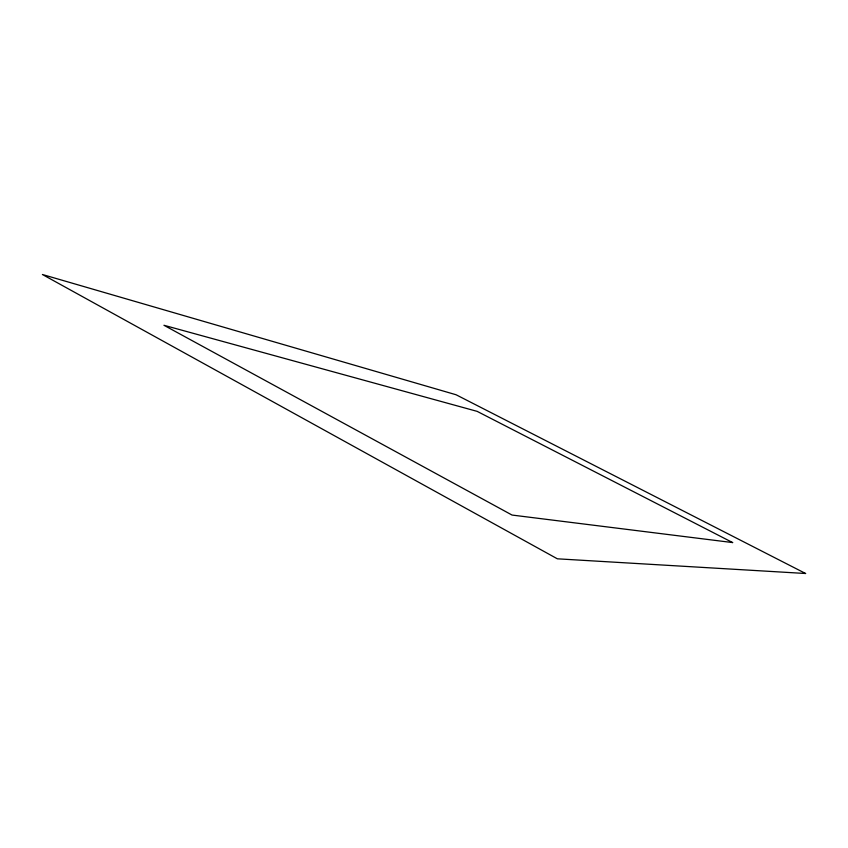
<?xml version="1.0" encoding="UTF-8"?>
<svg xmlns="http://www.w3.org/2000/svg" width="848" height="848" viewBox="0 0 848 848"><rect width="100%" height="100%" fill="white"/><g stroke="black" fill="none" stroke-linecap="round" stroke-linejoin="round"><path stroke-width="1.27" d="M805.6 573.502L557.359 558.811L42.4 274.498L456.076 394.755L805.6 573.502M732.63 542.572L512.044 515.054L163.94 325.272L477.159 411.365L732.63 542.572"/></g></svg>
